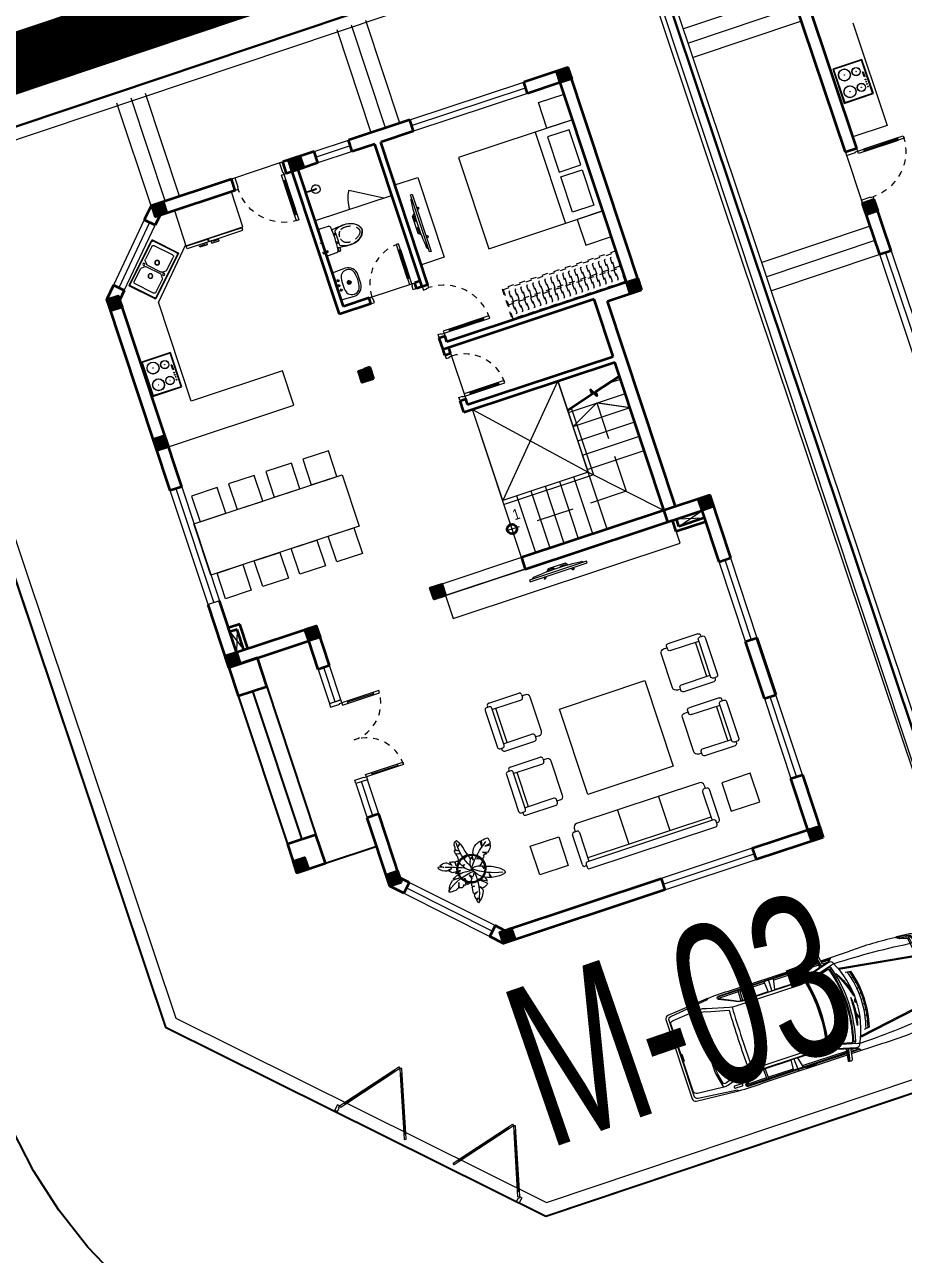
# Model space of a CAD drawing. Header units: metres. Extents: x 568006 to 1139366, y 2064802 to 4131555.
# Drawn here: x 569544.5 to 569559.13, y 2065836.79 to 2065857.25 of the extents above; entities that cross this region are included whole.
import ezdxf
from ezdxf.enums import TextEntityAlignment as Align
from ezdxf.xclip import XClip

# ---------------------------------------------------------------- set-up
doc = ezdxf.new("R2010")
doc.units = ezdxf.units.M
doc.header["$XCLIPFRAME"] = 0
for name, pattern in [('CENTER', [2, 1.25, -0.25, 0.25, -0.25]), ('DASHED', [0.75, 0.5, -0.25]), ('HIDDEN', [0.375, 0.25, -0.125]), ('HIDDEN2', [0.1875, 0.125, -0.0625]), ('X-5M-G-MB PHONGNGU$0$HIDDEN2', [0.1875, 0.125, -0.0625]), ('xref-thap C (mb tang 32-2)$0$HIDDEN', [0.375, 0.25, -0.125]), ('Xref-VCMT-BT3 - tuong bao$0$HIDDEN', [0.375, 0.25, -0.125])]:
    doc.linetypes.add(name, pattern=pattern)
doc.layers.get('0').update_dxf_attribs({"linetype": 'CONTINUOUS'})
doc.layers.get('DEFPOINTS').update_dxf_attribs({"color": 152, "linetype": 'CONTINUOUS'})
for name, color, linetype, lineweight in [('-CONCRETE', 1, 'CONTINUOUS', 35), ('-DOOR', 137, 'CONTINUOUS', 9), ('-FURNITURE', 46, 'CONTINUOUS', 9), ('-HIDE', 3, 'HIDDEN', 13), ('-KH', 143, 'CONTINUOUS', 13), ('-LINE1', 7, 'CONTINUOUS', 18), ('-TEXT', 7, 'CONTINUOUS', 15), ('-WALL', 4, 'CONTINUOUS', 35), ('A-Cay', 75, 'CONTINUOUS', 5), ('A-KY HIEU', 34, 'CONTINUOUS', 20), ('Bighome_khuat', 251, 'DASHED', 5), ('boDnv', 54, 'CONTINUOUS', 25), ('E- RANH GIOI', 1, 'CENTER', 13), ('hung-demlonha', 7, 'CONTINUOUS', 15)]:
    doc.layers.add(name, color=color, linetype=linetype, lineweight=lineweight)
for name, color, linetype in [('datOBt', 42, 'CONTINUOUS'), ('datTruog', 134, 'CONTINUOUS'), ('ghi_chu', 7, 'CONTINUOUS'), ('LogDg', 7, 'CONTINUOUS'), ('loKBT', 42, 'CONTINUOUS'), ('SOLO', 7, 'CONTINUOUS'), ('ViaHeS', 32, 'CONTINUOUS')]:
    doc.layers.add(name, color=color, linetype=linetype)
doc.styles.add('1', font='arial.ttf')
doc.styles.add('kieuchuDim', font='arial.ttf', dxfattribs={"width": 0.75})
doc.styles.add('QH1', font='arialbd.ttf', dxfattribs={"width": 0.8})
doc.styles.add('rms', font='romans.shx', dxfattribs={"width": 0.7, "bigfont": 'vns.shx'})
doc.linetypes.add('ADL', pattern='A,0.125,-0.15,["++",rms,S=0.5,R=0,X=0,Y=-0.2245],-1.35,1.125', length=2.75)

# ---------------------------------------------------------------- blocks, each defined once
blk = doc.blocks.new('A$C33BC4D2A')
at = {"layer": 'A-KY HIEU', "color": 0, "const_width": 1.022}
blk.add_lwpolyline([(14.3451, -292.0966), (14.3451, -4.9034), (414.9848, -4.9034), (414.9848, -292.0966)], close=True, dxfattribs=at)
at = {"layer": 'DEFPOINTS', "color": 125}
blk.add_lwpolyline([(0, -297), (420, -297), (420, 0), (0, 0)], close=True, dxfattribs=at)
blk = doc.blocks.new('XR.MB.LM123$0$tvi 1')
blk.add_lwpolyline([(29, 0), (29, -1000), (0, -1000), (0, 0)], close=True)
for points in [[(29, -50), (52, -81)], [(-24, -236), (-39, -252)], [(0, -285), (-39, -252)], [(0, -256), (-24, -236)], [(70, -315), (111, -350), (111, -650), (70, -685)], [(89, -446), (89, -360), (71, -345)], [(89, -554), (89, -640), (71, -655)], [(89, -446), (73, -446)], [(89, -554), (73, -554)], [(0, -715), (-39, -748)], [(-24, -764), (-39, -748)], [(0, -744), (-24, -764)], [(29, -950), (52, -919)]]:
    blk.add_lwpolyline(points)
blk.add_arc((-4025, -500), 4099, 354.1311, 5.8689)
blk = doc.blocks.new('CONG2')
at = {"layer": '-LINE1', "lineweight": 18}
blk.add_line((257137, -126793), (257137, -126693), dxfattribs=at)
at = {"ltscale": 100}
for p, q in [((255907, -126606), (256397, -125757)), ((256427, -125775), (255937, -126623)), ((256527, -125775), (257017, -126623)), ((257047, -126606), (256557, -125757))]:
    blk.add_line(p, q, dxfattribs=at)
at = {"color": 8, "ltscale": 100}
for points in [[(256412, -125755), (256421, -125760), (255921, -126626), (255912, -126621)], [(256541, -125755), (256533, -125760), (257033, -126626), (257041, -126621)]]:
    blk.add_lwpolyline(points, close=True, dxfattribs=at)
at = {"ltscale": 100}
for points in [[(256477, -125688), (256427, -125775), (256416, -125768), (256421, -125760), (256412, -125755), (256407, -125763), (256397, -125757), (256447, -125671)], [(256477, -125688), (256527, -125775), (256538, -125768), (256533, -125760), (256541, -125755), (256546, -125763), (256557, -125757), (256507, -125671)], [(255917, -126612), (255912, -126621), (255921, -126626), (255926, -126617), (255937, -126623), (255887, -126710), (255857, -126693), (255907, -126606)], [(257036, -126612), (257041, -126621), (257033, -126626), (257028, -126617), (257017, -126623), (257067, -126710), (257097, -126693), (257047, -126606)], [(257087, -126728), (257097, -126728), (257097, -126693), (257137, -126693), (257137, -126793), (257087, -126793)]]:
    blk.add_lwpolyline(points, close=True, dxfattribs=at)
blk = doc.blocks.new('A$C6CE07C06')
for p, q in [((2811, 1945), (2844, 1766)), ((2816, 1953), (2822, 1954)), ((2828, 1949), (2860, 1769)), ((1355, 1774), (989, 1774)), ((1356, 1801), (1350, 1615)), ((1387, 1801), (1382, 1615)), ((1842, 1774), (1387, 1774)), ((1857, 1615), (1840, 1801)), ((1925, 1839), (1915, 1601)), ((1980, 1615), (2018, 1801)), ((2839, 1774), (2013, 1774)), ((2856, 1761), (2853, 1760)), ((2900, 1839), (3433, 1839)), ((3068, 1815), (2905, 1815)), ((3055, 1801), (2907, 1801)), ((2996, 1774), (2912, 1774)), ((3245, 1511), (3341, 1500)), ((3370, 1393), (3312, 1380)), ((3391, 1290), (3332, 1281)), ((3406, 1186), (3347, 1180)), ((3414, 1081), (3355, 1079)), ((3414, 884), (3355, 886)), ((3391, 675), (3332, 685)), ((3406, 779), (3347, 785)), ((3341, 465), (3245, 454)), ((3370, 572), (3312, 585)), ((1356, 164), (1350, 350)), ((1387, 164), (1382, 351)), ((1857, 351), (1840, 164)), ((1925, 127), (1915, 364)), ((1980, 351), (2018, 164)), ((1355, 191), (989, 191)), ((1842, 191), (1387, 191)), ((2839, 191), (2013, 191)), ((2811, 20), (2844, 199)), ((2816, 12), (2822, 11)), ((2828, 16), (2860, 196)), ((2901, 127), (3422, 127)), ((3068, 150), (2905, 150)), ((3055, 164), (2907, 164)), ((2996, 191), (2912, 191))]:
    blk.add_line(p, q)
for points in [[(2912, 1774), (2884, 1931, 0.322829), (2849, 1965), (2812, 1959, 0.422531), (2806, 1952), (2842, 1758), (2825, 1723)], [(817, 1835, -0.039974), (1255, 1839), (2827, 1839)], [(2832, 150), (1846, 150), (999, 150, -0.758852), (984, 205), (1232, 321, -0.14996), (1372, 364), (1915, 364), (2389, 364, -0.077307), (2455, 354), (3016, 199, 0.360394), (3088, 230, 0.242572), (3089, 1735, 0.360655), (3017, 1766), (2455, 1611, -0.077307), (2389, 1601), (1915, 1601), (1372, 1601, -0.137614), (1232, 1645), (984, 1761, -0.758852), (999, 1815), (1846, 1815), (2832, 1815)], [(2834, 1801), (999, 1801, 0.768317), (992, 1772), (1240, 1655, 0.14228), (1371, 1613), (1857, 1615), (1865, 1608), (1971, 1608), (1980, 1615), (2389, 1615, 0.077278), (2451, 1624), (3023, 1782, 0.231129), (3080, 1839)], [(4578, 1777, -0.06824), (4603, 1702, -0.051611), (4688, 983), (4688, 1178, 0.069896), (4626, 1707, 0.32103), (4523, 1797), (4292, 1820, 0.311578), (4273, 1810, 0.311578)], [(4609, 1370, 0.043765), (4549, 1724, 0.303464), (4496, 1773), (4373, 1795, 0.018633), (4273, 1810, 0.083909), (4370, 1778), (4493, 1756, -0.304556), (4533, 1720, -0.038587), (4593, 1374)], [(4517, 1385), (4476, 1703, 0.304567), (4446, 1739), (4333, 1770, -0.23887), (4324, 1778), (4320, 1790)], [(4512, 1628), (4500, 1706, 0.304567), (4453, 1762), (4438, 1766)], [(4553, 340, -0.027873), (3110, 247, -0.059366), (3058, 256), (2582, 386, 0.079464), (2446, 413), (1281, 413, 0.06068), (1127, 394), (736, 296, -0.120949), (592, 270), (116, 311, -0.39497), (59, 371), (59, 1600, -0.404135), (117, 1660), (602, 1699, -0.112937), (736, 1673), (1127, 1571, 0.06068), (1281, 1553), (2446, 1553, 0.070217), (2582, 1578), (3058, 1711, -0.044809), (3109, 1718, -0.02806), (4553, 1625)], [(585, 1698), (531, 1430, 0.050349), (524, 1369), (524, 593, 0.051729), (531, 530), (585, 271)], [(713, 346, -0.11132), (605, 325), (561, 536, -0.051729), (555, 593), (555, 1369, -0.050349), (560, 1424), (605, 1644, -0.111864), (714, 1623), (1102, 1522, 0.016174), (1102, 443), (713, 347)], [(1170, 1557, 0.017383), (1170, 408, -9.34877)], [(2526, 1563, -0.107872), (2527, 402, 0.970081)], [(2537, 1565, -0.107895), (2538, 400, -0.109161)], [(3212, 1273, -0.045041), (3259, 1070, 0.050749), (3081, 1543, -0.062222), (3208, 1285), (3219, 1281), (3256, 1209)], [(3104, 1495, -0.052375), (3205, 1275), (3214, 1272), (3259, 1184)], [(4578, 988, 0.025968), (4561, 1353, -0.502127), (4565, 1357), (4613, 1347)], [(4689, 1226), (4695, 1226, -0.001921), (4700, 983)], [(3197, 762, -0.045041), (3153, 558, 0.050749), (3195, 1062, -0.062222), (3198, 775), (3207, 766), (3242, 679)], [(3239, 660), (3198, 760), (3191, 767, 0.052375), (3195, 1009)], [(4578, 188, 0.06824), (4603, 263, 0.051611), (4688, 983), (4688, 788, -0.069896), (4626, 258, -0.32103), (4523, 168), (4292, 145, -0.311578), (4273, 155, -0.311578)], [(4613, 618), (4565, 608, -0.502127), (4561, 612, 0.02601), (4578, 977, 0.026384)], [(4689, 739), (4695, 739, 0.001921), (4700, 983)], [(4611, 595, -0.046101), (4549, 241, -0.303464), (4496, 192), (4373, 171, -0.018633), (4273, 155, -0.083909), (4370, 187), (4493, 209, 0.304556), (4533, 245, 0.038587), (4593, 591)], [(4517, 580), (4476, 262, -0.304567), (4446, 227), (4333, 195, 0.23887), (4324, 187), (4320, 175)], [(2834, 164), (999, 164, -0.768317), (992, 193), (1240, 310, -0.149181), (1371, 351), (1857, 351), (1865, 357), (1971, 357), (1980, 351), (2389, 351, -0.077278), (2451, 341), (3023, 184, -0.228236), (3080, 127)], [(2912, 191), (2884, 34, -0.322829), (2849, 0), (2812, 6, -0.422531), (2806, 14), (2842, 207), (2825, 242)], [(4512, 337), (4500, 259, -0.304567), (4453, 203), (4438, 199)], [(817, 130, 0.041495), (1267, 127), (2827, 127)]]:
    blk.add_lwpolyline(points, format="xyb")
for points in [[(2835, 1963), (2874, 1764), (2872, 1737)], [(2072, 1839), (2072, 1815), (2251, 1815), (2251, 1839)], [(2092, 1839), (2092, 1830), (2233, 1830), (2233, 1839)], [(2558, 1553), (2959, 1653), (3041, 1653)], [(3153, 1597), (4682, 1360)], [(3157, 1617), (4514, 1407)], [(49, 1051), (76, 1051), (76, 920), (49, 920)], [(3153, 368), (4682, 605)], [(3157, 348), (4514, 558)], [(2558, 412), (2959, 313), (3041, 313)], [(2835, 2), (2874, 201), (2872, 228)], [(2072, 127), (2072, 150), (2251, 150), (2251, 127)], [(2092, 127), (2092, 135), (2233, 135), (2233, 127)]]:
    blk.add_lwpolyline(points)
for points in [[(48, 285), (48, 1680, -0.373826), (99, 1739), (803, 1820), (820, 1839), (54, 1773, 0.383818), (0, 1713), (0, 252, 0.383818), (54, 192), (820, 126), (803, 145), (99, 226, -0.373826)], [(2557, 404), (3001, 284, 0.388671), (3036, 301, 0.143383), (3036, 1665, 0.390953), (3001, 1682), (2557, 1559, -0.106047)], [(4564, 983, 0.027521), (4546, 1368, -0.543027), (4554, 1373), (4603, 1360, -0.308444), (4617, 1345, -0.028524), (4637, 983, -0.028524), (4617, 620, -0.308444), (4603, 605), (4554, 592, -0.543027), (4546, 597, 0.027521)], [(4501, 981, 0.027754), (4500, 1005, 0.037978), (4497, 1021, 0.078467), (4490, 1036, 0.253942), (4486, 1038, 0.253942), (4481, 1036, 0.078467), (4475, 1021, 0.037978), (4472, 1005, 0.027754), (4470, 981, 0.027754), (4472, 958, 0.037978), (4475, 941, 0.078467), (4481, 927, 0.253942), (4486, 924, 0.253942), (4490, 927, 0.078467), (4497, 941, 0.037978), (4500, 958, 0.027754)], [(906, 228), (776, 228, 0.414214), (764, 215), (764, 203, 0.414214), (776, 190), (906, 190, 0.414214), (919, 203), (919, 215, 0.414214)]]:
    blk.add_lwpolyline(points, format="xyb", close=True)
blk.add_lwpolyline([(4637, 988), (4570, 988), (4570, 977), (4637, 977)], close=True)
blk.add_circle((4502, 982), 17.5)
for centre, radius, start, end in [((2818, 1947), 6.67, 102.2823, 190.4042), ((2821, 1948), 6.67, 10.3268, 82.609), ((2851, 1767), 6.67, 190.4042, 285.2365), ((2854, 1768), 6.67, 285.2365, 10.3268), ((3648, -4086), 5929, 83.9529, 92.0822), ((714, 984), 2372, 343.5716, 16.3779), ((714, 983), 2387, 343.6793, 16.2892), ((1629, 983), 1731, 359.9757, 17.6213), ((1607, 983), 1789, 359.9764, 16.8703), ((1629, 983), 1789, 359.9764, 16.7982), ((1059, 1015), 3532, 359.565, 5.5133), ((1059, 1015), 3560, 359.5684, 5.381), ((4612, 1343), 4.58, 6.5805, 75.1489), ((3280, 983), 40.8, 103.7631, 256.1858), ((3280, 983), 25.6, 111.5508, 248.398), ((1629, 982), 1731, 342.3787, 0.0243), ((1607, 982), 1789, 343.1297, 0.0236), ((1629, 982), 1789, 343.2018, 0.0236), ((1059, 950), 3532, 354.4867, 0.4446), ((1059, 950), 3560, 354.619, 0.4411), ((4612, 622), 4.58, 284.8511, 353.4195), ((2818, 19), 6.67, 169.5958, 257.7177), ((2821, 17), 6.67, 277.391, 349.6732), ((2851, 198), 6.67, 74.7635, 169.5958), ((2854, 197), 6.67, 349.6732, 74.7635), ((3653, 6050), 5928, 267.7698, 276.0029)]:
    blk.add_arc(centre, radius, start, end)
blk = doc.blocks.new('*U288')
at = {"color": 251}
blk.add_line((-70, 100), (-70, 600), dxfattribs=at)
for points in [[(-50, 0), (-50, 700), (-90, 700), (-90, 0)], [(-50, 100), (-90, 100), (-90, 600), (-50, 600)], [(-800, -100), (-740, -100), (-740, -40), (-750, -40), (-750, 0), (-800, 0)], [(0, -100), (-60, -100), (-60, -40), (-50, -40), (-50, 0), (0, 0)]]:
    blk.add_lwpolyline(points, close=True)
at = {"layer": 'Bighome_khuat', "linetype": 'Xref-VCMT-BT3 - tuong bao$0$HIDDEN'}
blk.add_arc((-50, 0), 700, 90, 180, dxfattribs=at)
blk = doc.blocks.new('A$C14986441')
at = {"ltscale": 3}
for p, q in [((-250, 420), (-250, -420)), ((240, 430), (-240, 430)), ((250, -420), (250, 420)), ((-200, 325), (-200, 87)), ((170, 355), (-170, 355)), ((200, 87), (200, 325)), ((-191, 66), (-149, 24)), ((-128, 15), (128, 15)), ((149, 24), (191, 66)), ((-200, -325), (-200, -87)), ((-191, -66), (-149, -24)), ((-128, -15), (128, -15)), ((149, -24), (191, -66)), ((200, -87), (200, -325)), ((170, -355), (-170, -355)), ((-240, -430), (240, -430))]:
    blk.add_line(p, q, dxfattribs=at)
blk.add_lwpolyline([(240, -390), (240, 390, 0.414214), (210, 420), (-210, 420, 0.414214), (-240, 390), (-240, -390, 0.414214), (-210, -420), (210, -420, 0.414214)], format="xyb", close=True, dxfattribs=at)
for centre, radius in [((-186, 0), 17.5), ((0, 125), 40), ((0, 125), 35), ((185, 0), 17.5), ((0, -125), 40), ((0, -125), 35)]:
    blk.add_circle(centre, radius, dxfattribs=at)
for centre, radius, start, end in [((-240, 420), 10, 90, 180), ((240, 420), 10, 0, 90), ((-170, 325), 30, 90, 180), ((170, 325), 30, 0, 90), ((-170, 87), 30, 180, 225), ((-128, 45), 30, 225, 270), ((128, 45), 30, 270, 315), ((170, 87), 30, 315, 0), ((-170, -87), 30, 135, 180), ((-128, -45), 30, 90, 135), ((128, -45), 30, 45, 90), ((170, -87), 30, 0, 45), ((-170, -325), 30, 180, 270), ((170, -325), 30, 270, 0), ((-240, -420), 10, 180, 270), ((240, -420), 10, 270, 0)]:
    blk.add_arc(centre, radius, start, end, dxfattribs=at)
blk = doc.blocks.new('A$C23F441E4')
at = {"ltscale": 3}
blk.add_lwpolyline([(-300, 0), (-300, -510), (300, -510), (300, 0), (-300, 0)], dxfattribs=at)
for points in [[(-290, -10), (-290, -500), (290, -500), (290, -10)], [(-100, -46), (-15, -46), (-15, -56), (-100, -56)]]:
    blk.add_lwpolyline(points, close=True, dxfattribs=at)
for centre, radius in [((-139, -156), 70), ((-139, -156), 67), ((-139, -156), 2), ((37, -48), 6.6), ((74, -48), 6.6), ((139, -156), 70), ((139, -156), 67), ((112, -48), 6.6), ((139, -156), 2), ((160, -48), 6.6), ((-147, -359), 100), ((-147, -359), 97), ((-147, -359), 2), ((147, -359), 100), ((147, -359), 97), ((147, -359), 2)]:
    blk.add_circle(centre, radius, dxfattribs=at)
blk = doc.blocks.new('A$C55AD6C8F')
at = {"ltscale": 3}
for p, q in [((-670, 624), (-670, 1000)), ((-670, 1000), (-624, 1000)), ((-624, 1000), (-624, 624)), ((0, 1000), (-615, 1000)), ((-615, 1000), (-615, 0)), ((0, 0), (0, 1000)), ((-624, 624), (-670, 624)), ((-670, 613), (-670, 18)), ((-624, 613), (-670, 613)), ((-624, 18), (-624, 613)), ((-670, 18), (-624, 18)), ((-615, 0), (0, 0))]:
    blk.add_line(p, q, dxfattribs=at)
at = {"ltscale": 3, "elevation": 0}
for points in [[(-670, 688), (-670, 657), (-710, 657), (-710, 788), (-691, 788), (-691, 688)], [(-670, 549), (-670, 580), (-710, 580), (-710, 449), (-691, 449), (-691, 549)]]:
    blk.add_lwpolyline(points, close=True, dxfattribs=at)
blk = doc.blocks.new('*U186')
at = {"color": 251}
blk.add_line((-70, 100), (-70, 700), dxfattribs=at)
for points in [[(-50, 0), (-50, 800), (-90, 800), (-90, 0)], [(-50, 100), (-90, 100), (-90, 700), (-50, 700)], [(-900, -100), (-840, -100), (-840, -40), (-850, -40), (-850, 0), (-900, 0)], [(0, -100), (-60, -100), (-60, -40), (-50, -40), (-50, 0), (0, 0)]]:
    blk.add_lwpolyline(points, close=True)
at = {"layer": 'Bighome_khuat', "linetype": 'Xref-VCMT-BT3 - tuong bao$0$HIDDEN'}
blk.add_arc((-50, 0), 800, 90, 180, dxfattribs=at)
blk = doc.blocks.new('*U289')
at = {"color": 251}
blk.add_line((-70, 100), (-70, 700), dxfattribs=at)
for points in [[(-50, 0), (-50, 800), (-90, 800), (-90, 0)], [(-50, 100), (-90, 100), (-90, 700), (-50, 700)], [(-900, -200), (-840, -200), (-840, -40), (-850, -40), (-850, 0), (-900, 0)], [(0, -200), (-60, -200), (-60, -40), (-50, -40), (-50, 0), (0, 0)]]:
    blk.add_lwpolyline(points, close=True)
at = {"layer": 'Bighome_khuat', "linetype": 'Xref-VCMT-BT3 - tuong bao$0$HIDDEN'}
blk.add_arc((-50, 0), 800, 90, 180, dxfattribs=at)
blk = doc.blocks.new('A$C32e20c34')
blk.add_line((657, 2050), (657, 450))
for points in [[(0, 2050), (450, 2050), (450, 2500), (0, 2500)], [(109, 1910), (485.5, 1910), (485.5, 1292.5), (109, 1292.5)], [(109, 590), (485.5, 590), (485.5, 1207.5), (109, 1207.5)], [(0, 450), (450, 450), (450, 0), (0, 0)]]:
    blk.add_lwpolyline(points, close=True)
blk.add_lwpolyline([(0, 2050), (2000, 2050), (2000, 450), (0, 450), (0, 2050)])
blk = doc.blocks.new('*U256')
at = {"linetype": 'X-5M-G-MB PHONGNGU$0$HIDDEN2'}
for points in [[(0, 600), (0, 0), (2182, 0), (2182, 600)], [(2162, 580), (2162, 20), (20, 20), (20, 580)], [(2162, 287), (2162, 313), (20, 313), (20, 287)], [(114, 319), (109, 319), (109, 280), (114, 280)], [(228, 319), (223, 319), (223, 280), (228, 280)], [(342, 319), (337, 319), (337, 280), (342, 280)], [(456, 319), (451, 319), (451, 280), (456, 280)], [(570, 319), (565, 319), (565, 280), (570, 280)], [(684, 319), (679, 319), (679, 280), (684, 280)], [(798, 319), (793, 319), (793, 280), (798, 280)], [(912, 319), (907, 319), (907, 280), (912, 280)], [(1026, 319), (1021, 319), (1021, 280), (1026, 280)], [(1140, 319), (1135, 319), (1135, 280), (1140, 280)], [(1254, 319), (1249, 319), (1249, 280), (1254, 280)], [(1368, 319), (1363, 319), (1363, 280), (1368, 280)], [(1482, 319), (1477, 319), (1477, 280), (1482, 280)], [(1596, 319), (1591, 319), (1591, 280), (1596, 280)], [(1710, 319), (1705, 319), (1705, 280), (1710, 280)], [(1824, 319), (1819, 319), (1819, 280), (1824, 280)], [(1938, 319), (1933, 319), (1933, 280), (1938, 280)], [(2052, 319), (2047, 319), (2047, 280), (2052, 280)]]:
    blk.add_lwpolyline(points, close=True, dxfattribs=at)
for points in [[(122, 313), (122, 515), (100, 515), (100, 313)], [(236, 313), (236, 515), (214, 515), (214, 313)], [(350, 313), (350, 515), (328, 515), (328, 313)], [(464, 313), (464, 515), (442, 515), (442, 313)], [(578, 313), (578, 515), (556, 515), (556, 313)], [(692, 313), (692, 515), (670, 515), (670, 313)], [(806, 313), (806, 515), (784, 515), (784, 313)], [(920, 313), (920, 515), (898, 515), (898, 313)], [(1034, 313), (1034, 515), (1012, 515), (1012, 313)], [(1148, 313), (1148, 515), (1126, 515), (1126, 313)], [(1262, 313), (1262, 515), (1240, 515), (1240, 313)], [(1376, 313), (1376, 515), (1354, 515), (1354, 313)], [(1490, 313), (1490, 515), (1468, 515), (1468, 313)], [(1604, 313), (1604, 515), (1582, 515), (1582, 313)], [(1718, 313), (1718, 515), (1696, 515), (1696, 313)], [(1832, 313), (1832, 515), (1810, 515), (1810, 313)], [(1946, 313), (1946, 515), (1924, 515), (1924, 313)], [(2060, 313), (2060, 515), (2038, 515), (2038, 313)], [(100, 287), (100, 92), (122, 92), (122, 287)], [(214, 287), (214, 92), (236, 92), (236, 287)], [(328, 287), (328, 92), (350, 92), (350, 287)], [(442, 287), (442, 92), (464, 92), (464, 287)], [(556, 287), (556, 92), (578, 92), (578, 287)], [(670, 287), (670, 92), (692, 92), (692, 287)], [(784, 287), (784, 92), (806, 92), (806, 287)], [(898, 287), (898, 92), (920, 92), (920, 287)], [(1012, 287), (1012, 92), (1034, 92), (1034, 287)], [(1126, 287), (1126, 92), (1148, 92), (1148, 287)], [(1240, 287), (1240, 92), (1262, 92), (1262, 287)], [(1354, 287), (1354, 92), (1376, 92), (1376, 287)], [(1468, 287), (1468, 92), (1490, 92), (1490, 287)], [(1582, 287), (1582, 92), (1604, 92), (1604, 287)], [(1696, 287), (1696, 92), (1718, 92), (1718, 287)], [(1810, 287), (1810, 92), (1832, 92), (1832, 287)], [(1924, 287), (1924, 92), (1946, 92), (1946, 287)], [(2038, 287), (2038, 92), (2060, 92), (2060, 287)]]:
    blk.add_lwpolyline(points, dxfattribs=at)
blk = doc.blocks.new('A$C5C575821')
at = {"layer": '-CONCRETE'}
h = blk.add_hatch(color=256, dxfattribs=at)
h.dxf.hatch_style = 1
h.paths.add_polyline_path([(0, 200), (0, 0), (200, 0), (200, 200)])
blk.add_lwpolyline([(0, 0), (200, 0), (200, 200), (0, 200)], close=True, dxfattribs=at)
blk = doc.blocks.new('shower')
for points in [[(180929, -32327), (180902, -32327), (180902, -32316), (180929, -32316)], [(180919, -32316), (180912, -32316), (180912, -32147), (180919, -32147)]]:
    blk.add_lwpolyline(points, close=True)
for radius, start, end in [(72, 272.7907, 267.2093), (8.35, 294.8355, 245.1645)]:
    blk.add_arc((180916, -32147), radius, start, end)
blk = doc.blocks.new('A$C18091ED7')
for p, q in [((0, -42), (0, 0)), ((146, -27), (179, -27)), ((146, -27), (146, -30)), ((146, -30), (166, -30)), ((153, -37), (146, -30)), ((152, 0), (152, -27)), ((152, 0), (179, 0)), ((153, -37), (166, -37)), ((153, -40), (153, -37)), ((153, -40), (178, -40)), ((153, -40), (178, -40)), ((153, -40), (153, -42)), ((185, -30), (166, -30)), ((178, -37), (166, -37)), ((185, -30), (178, -37)), ((178, -37), (178, -40)), ((178, -40), (178, -42)), ((179, 0), (179, -27)), ((179, -27), (185, -27)), ((185, -27), (185, -30)), ((-83, -267), (-83, -300)), ((-83, -278), (-83, -288)), ((-61, -290), (-83, -290)), ((-63, -265), (-81, -265)), ((-61, -267), (-61, -300)), ((61, -267), (61, -300)), ((61, -290), (83, -290)), ((63, -265), (81, -265)), ((83, -267), (83, -300)), ((83, -278), (83, -288)), ((165, -262), (165, -290)), ((168, -260), (228, -260)), ((168, -292), (207, -292)), ((231, -274), (231, -262))]:
    blk.add_line(p, q)
for points in [[(230, -219, -0.137407), (225, -235), (222, -241, -0.236081), (198, -255, -0.051961), (-198, -255, -0.236081), (-222, -241), (-225, -235, -0.137407), (-230, -219), (-230, -72, -0.198912), (-226, -63), (-209, -46, -0.198912), (-200, -42), (0, -42), (200, -42, -0.198912), (209, -46), (226, -63, -0.198912), (230, -72)], [(144, -619, -0.212405), (26, -734, -0.027685), (-1, -739, -0.022279), (-26, -734, -0.212405), (-144, -619, -0.142796), (-167, -428, -0.093005), (-128, -309, -0.256439), (-111, -300), (0, -300), (111, -300, -0.256439), (128, -309, -0.093005), (167, -428, -0.142796)]]:
    blk.add_lwpolyline(points, format="xyb", close=True)
at = {"linetype": 'xref-thap C (mb tang 32-2)$0$HIDDEN', "ltscale": 100}
blk.add_lwpolyline([(61, -669, -0.199031), (0, -699, -0.199031), (-61, -669, -0.218924), (-132, -478, -0.153791), (-112, -404, -0.236701), (0, -348, -0.236701), (112, -404, -0.153791), (132, -478, -0.218924)], format="xyb", close=True, dxfattribs=at)
blk.add_circle((166, -78), 13.9)
for centre, radius, start, end in [((-81, -267), 1.98, 90, 180), ((-63, -267), 1.98, 0, 90), ((63, -267), 1.98, 90, 180), ((81, -267), 1.98, 0, 90), ((168, -262), 2.47, 90, 180), ((168, -290), 2.47, 180, 270), ((207, -277), 15.5, 270, 306.4659), ((168, -225), 80.1, 306.4659, 320.3123), ((228, -274), 2.47, 320.3123, 0)]:
    blk.add_arc(centre, radius, start, end)
for points in [[(-156, -259), (-157, -267), (-164, -328), (-169, -385), (-184, -528), (-136, -679), (-50, -735), (-20, -741), (0, -744)], [(156, -259), (157, -267), (164, -328), (169, -385), (184, -528), (136, -679), (50, -735), (20, -741), (0, -744)]]:
    blk.add_open_spline(points, degree=3, knots=[130.613938, 130.613938, 130.613938, 130.613938, 152.852109, 311.129351, 417.703951, 561.383393, 697.692632, 710.812262, 710.812262, 710.812262, 710.812262])
blk = doc.blocks.new('A$Cf08be9d0')
at = {"layer": '-FURNITURE'}
for p, q in [((0, 96), (0, 624)), ((36, 660), (84, 660)), ((60, 720), (60, 660)), ((2280, 780), (120, 780)), ((120, 624), (120, 120)), ((840, 780), (840, 180)), ((1560, 780), (1560, 180)), ((2280, 624), (2280, 120)), ((2364, 660), (2316, 660)), ((2340, 720), (2340, 660)), ((2400, 96), (2400, 624)), ((60, 60), (36, 60)), ((60, 84), (60, 36)), ((2304, 120), (96, 120)), ((96, 0), (2304, 0)), ((2280, 180), (120, 180)), ((2340, 36), (2340, 84)), ((2340, 60), (2364, 60))]:
    blk.add_line(p, q, dxfattribs=at)
for centre, radius, start, end in [((36, 624), 36, 90, 180), ((120, 720), 60, 90, 180), ((84, 624), 36, 0, 90), ((2280, 720), 60, 0, 90), ((2316, 624), 36, 90, 180), ((2364, 624), 36, 0, 90), ((36, 96), 36, 180, 270), ((96, 84), 36, 90, 180), ((96, 36), 36, 180, 270), ((2304, 84), 36, 0, 90), ((2304, 36), 36, 270, 0), ((2364, 96), 36, 270, 0)]:
    blk.add_arc(centre, radius, start, end, dxfattribs=at)
blk = doc.blocks.new('A$Ce56c61a3')
at = {"layer": '-FURNITURE'}
for p, q in [((96, 840), (624, 840)), ((0, 744), (0, 96)), ((84, 780), (36, 780)), ((60, 780), (60, 804)), ((120, 96), (120, 744)), ((624, 720), (120, 720)), ((180, 120), (180, 720)), ((660, 804), (660, 756)), ((720, 780), (660, 780)), ((780, 120), (780, 720)), ((36, 60), (84, 60)), ((60, 60), (60, 36)), ((96, 0), (624, 0)), ((624, 120), (120, 120)), ((660, 36), (660, 84)), ((720, 60), (660, 60))]:
    blk.add_line(p, q, dxfattribs=at)
for centre, radius, start, end in [((96, 804), 36, 90, 180), ((624, 804), 36, 0, 90), ((36, 744), 36, 90, 180), ((84, 744), 36, 0, 90), ((624, 756), 36, 270, 0), ((720, 720), 60, 0, 90), ((36, 96), 36, 180, 270), ((96, 36), 36, 180, 270), ((84, 96), 36, 270, 0), ((624, 84), 36, 0, 90), ((624, 36), 36, 270, 0), ((720, 120), 60, 270, 0)]:
    blk.add_arc(centre, radius, start, end, dxfattribs=at)
blk = doc.blocks.new('LUOI M3')
at = {"layer": '-WALL'}
for p in [(-200, 13100), (4500, 13100), (6900, 13100), (8100, 11850), (-200, 9400), (4500, 9400), (8100, 9400), (-200, 5600), (4500, 5600), (6700, 5600), (8100, 5600), (6700, 1300), (-200, -200), (5204, -200)]:
    blk.add_blockref('A$C5C575821', p, dxfattribs=at)
blk = doc.blocks.new('*U185')
for p, q in [((-1310, 550), (-1350, 550)), ((-1330, 100), (-1330, 550)), ((-90, 550), (-50, 550)), ((-70, 100), (-70, 550)), ((-1310, 100), (-1350, 100)), ((-90, 100), (-50, 100))]:
    blk.add_line(p, q)
for points in [[(-1350, 0), (-1310, 0), (-1310, 650), (-1350, 650)], [(-50, 0), (-90, 0), (-90, 650), (-50, 650)], [(-1400, -200), (-1340, -200), (-1340, -40), (-1350, -40), (-1350, 0), (-1400, 0)], [(0, -200), (-60, -200), (-60, -40), (-50, -40), (-50, 0), (0, 0)]]:
    blk.add_lwpolyline(points, close=True)
at = {"linetype": 'HIDDEN', "ltscale": 0.1}
for centre, start, end in [((-1350, 0), 0, 90), ((-50, 0), 90, 180)]:
    blk.add_arc(centre, 650, start, end, dxfattribs=at)
blk = doc.blocks.new('A$Ca51cd422')
for p, q in [((167, 414), (224, 414)), ((195, 383), (195, 443)), ((267, 429), (324, 429)), ((295, 398), (295, 458)), ((295, 165), (295, 264)), ((367, 414), (424, 414)), ((395, 383), (395, 443)), ((249, 215), (342, 215))]:
    blk.add_line(p, q)
for points in [[(0, 200, 0.414214), (200, 0), (390, 0, 0.414214), (590, 200), (581, 446, 0.409799), (551, 475), (39, 475, 0.403607), (9, 446)], [(177, 40, 0.090773), (424, 43, 0.149887), (521, 96, 0.430722), (482, 321, 0.080637), (470, 327, 0.127732), (125, 329, 0.074208), (114, 325, 0.443092), (69, 96, 0.13364), (154, 46, 0.033617)]]:
    blk.add_lwpolyline(points, format="xyb", close=True)
for centre, radius in [((195, 414), 17.5), ((295, 215), 37.5), ((295, 429), 17.5), ((395, 414), 17.5), ((295, 215), 22.5), ((295, 215), 22.5)]:
    blk.add_circle(centre, radius)
blk = doc.blocks.new('A$C8aa8c7e6')
at = {"layer": '-FURNITURE'}
for points in [[(542, 1350), (92, 1350), (92, 1800), (542, 1800), (542, 1350)], [(1192, 1350), (742, 1350), (742, 1800), (1192, 1800), (1192, 1350)], [(1842, 1350), (1392, 1350), (1392, 1800), (1842, 1800), (1842, 1350)], [(2492, 1350), (2042, 1350), (2042, 1800), (2492, 1800), (2492, 1350)], [(2600, 1350), (0, 1350), (0, 450), (2600, 450), (2600, 1350)], [(542, 450), (92, 450), (92, 0), (542, 0), (542, 450)], [(1192, 450), (742, 450), (742, 0), (1192, 0), (1192, 450)], [(1842, 450), (1392, 450), (1392, 0), (1842, 0), (1842, 450)], [(2492, 450), (2042, 450), (2042, 0), (2492, 0), (2492, 450)]]:
    blk.add_lwpolyline(points, dxfattribs=at)
blk = doc.blocks.new('mb-cay16')
for p, q in [((131, 565), (69, 607)), ((79, 629), (131, 565)), ((-612, 395), (-475, 368)), ((-475, 368), (-605, 366)), ((-433, 528), (-402, 389)), ((-402, 389), (-403, 519)), ((76, 249), (-23, 300)), ((-12, 331), (76, 249)), ((247, 422), (149, 395)), ((149, 395), (242, 402)), ((231, 524), (166, 464)), ((166, 464), (244, 504)), ((-490, 209), (-374, 255)), ((-374, 255), (-461, 192)), ((-346, 111), (-191, 154)), ((-191, 154), (-338, 93)), ((-113, 139), (-112, 254)), ((-113, 139), (-91, 231)), ((195, 106), (117, 106)), ((117, 106), (180, 78)), ((260, 6), (450, 8)), ((395, -26), (260, 6)), ((323, 141), (303, 240)), ((334, 245), (323, 141)), ((409, 179), (522, 284)), ((448, 268), (409, 179)), ((532, 87), (448, 120)), ((448, 120), (574, 92)), ((693, 264), (615, 197)), ((615, 197), (723, 244)), ((-400, -385), (-364, -279)), ((-312, -137), (-374, -96)), ((-364, -279), (-356, -378)), ((-312, -77), (-291, -67)), ((-312, -142), (-312, -77)), ((-291, -67), (-286, -129)), ((-286, -129), (-267, -55)), ((36, -233), (100, -165)), ((100, -165), (61, -263)), ((218, -196), (205, -361)), ((237, -357), (218, -196)), ((485, -134), (354, -151)), ((354, -151), (513, -157)), ((410, -375), (385, -251)), ((385, -251), (430, -368)), ((-262, -431), (-77, -321)), ((-77, -321), (-253, -484)), ((-111, -563), (-53, -498)), ((-53, -498), (-105, -588)), ((115, -424), (62, -449)), ((62, -449), (119, -456)), ((128, -621), (24, -595)), ((24, -595), (128, -650)), ((120, -758), (65, -741)), ((65, -741), (116, -789))]:
    blk.add_line(p, q)
for centre, radius, start, end in [((-979, 594), 1130, 330.6725, 3.641), ((672, 341), 659, 156.2013, 167.6168), ((672, 341), 659, 146.019, 154.0763), ((103, 601), 111, 7.5431, 78.0474), ((371, 601), 160, 174.7063, 208.789), ((-329, 448), 288, 161.2206, 190.4639), ((-329, 448), 288, 196.4071, 234.1871), ((-592, -284), 825, 78.825, 90.6697), ((-1567, -1154), 1923, 36.7035, 57.4695), ((-592, -284), 825, 67.6949, 76.7945), ((-446, 225), 304, 15.845, 56.6107), ((-65, 333), 91.7, 195.845, 230.5606), ((1597, -159), 1682, 164.075, 168.4284), ((1597, -159), 1682, 162.73, 163.0792), ((-1650, 851), 1718, 342.73, 347.6168), ((-120, 252), 347, 335.1428, 8.1671), ((932, 225), 712, 165.6239, 173.8497), ((129, 455), 123, 344.0084, 22.936), ((932, 225), 712, 164.0084, 164.1101), ((583, 70), 223, 60.4468, 103.5483), ((-428, 307), 116, 233.2325, 237.5887), ((-428, 307), 116, 255.929, 267.091), ((-423, 137), 55.6, 24.2055, 101.4054), ((21, 337), 432, 204.2055, 211.5513), ((21, 337), 432, 213.4357, 237.8387), ((-339, 0), 339, 47.9514, 50.5606), ((-339, 0), 339, 354.6008, 42.9255), ((-120, 252), 347, 286.6838, 329.891), ((2154, -4834), 5268, 107.3413, 112.3058), ((-317, 3808), 3622, 278.6352, 279.8665), ((-317, 3808), 3622, 280.3581, 282.1977), ((222, 322), 389, 305.9962, 321.846), ((-317, 3808), 3622, 283.398, 283.5483), ((501, 377), 294, 284.4707, 323.1477), ((710, 220), 32.6, 323.1477, 55.438), ((-116, -923), 867, 107.2231, 135.0207), ((-1002, 1224), 1607, 281.5143, 307.8151), ((-514, 139), 540, 287.0409, 341.5638), ((-107, -353), 338, 71.7274, 118.1939), ((1131, -297), 1182, 173.2497, 205.5927), ((808, 380), 986, 210.5659, 218.4214), ((-127, -1432), 1327, 53.4555, 85.594), ((376, -5410), 5352, 91.6804, 93.9771), ((808, 380), 986, 220.6948, 225.7556), ((233, -520), 459, 57.0713, 91.6804), ((222, 322), 389, 277.7731, 296.4251), ((233, -520), 459, 17.5149, 52.2403), ((-695, -345), 48.9, 135.0207, 258.407), ((-570, 293), 699, 259.5557, 284.077), ((-28, -420), 234, 157.0771, 182.7473), ((-197, -468), 57.9, 196.0589, 237.7317), ((-28, -420), 234, 195.99, 196.0589), ((-51, -236), 332, 237.7317, 259.8031), ((205, -352), 101, 159.0815, 190.5201), ((-1182, -610), 1311, 8.17, 10.5201), ((-1182, -610), 1311, 1.7556, 6.7346), ((205, -239), 122, 225.7556, 269.9757), ((-875, -604), 1004, 358.99, 1.9297), ((205, -239), 122, 285.2069, 289.7369), ((544, -1184), 882, 107.1013, 109.7369), ((290, -359), 18.4, 357.8128, 107.1013), ((341, -361), 32.2, 177.8128, 248.0461), ((357, -321), 74.9, 248.0461, 310.8614), ((432, -409), 40.5, 122.9882, 130.8614), ((432, -409), 40.5, 45.3238, 92.9093), ((541, -299), 114, 225.3238, 268.3174), ((560, 349), 762, 268.3174, 278.1257), ((666, -393), 12.2, 278.1257, 73.0687), ((272, -512), 385, 191.4146, 242.8877), ((-875, -604), 1004, 345.5239, 349.5865), ((-875, -604), 1004, 351.2018, 357.3602)]:
    blk.add_arc(centre, radius, start, end)
blk = doc.blocks.new('LUOI M1')
at = {"layer": '-WALL'}
for p in [(-200, 13100), (4600, 13100), (8100, 13100), (-200, 9400), (4600, 9400), (8100, 9400), (-200, 5600), (4600, 5600), (8100, 5600), (-200, -200), (4600, -200), (8100, -200)]:
    blk.add_blockref('A$C5C575821', p, dxfattribs=at)
blk = doc.blocks.new('A$C249437F6')
at = {"layer": '-DOOR'}
for points in [[(32.249, 38.342), (32.249, 37.442)], [(32.149, 36.543), (32.149, 34.543)]]:
    blk.add_lwpolyline(points, dxfattribs=at)
blk.add_lwpolyline([(32.049, 34.543), (32.249, 34.543), (32.249, 36.543), (32.049, 36.543)], close=True, dxfattribs=at)
at = {"layer": '-FURNITURE'}
for p, q in [((31.449, 40.342), (31.449, 38.542)), ((31.449, 38.542), (32.049, 38.542))]:
    blk.add_line(p, q, dxfattribs=at)
at = {"layer": '-LINE1', "ltscale": 10}
blk.add_lwpolyline([(21.749, 23.143), (34.249, 23.143), (34.249, 43.143), (21.749, 43.143)], close=True, dxfattribs=at)
blk.add_lwpolyline([(32.179, 23.243), (34.149, 23.243), (34.149, 43.043), (21.849, 43.043), (21.849, 23.243), (22.306, 23.243)], dxfattribs=at)
at = {"layer": '-LINE1'}
for points in [[(32.249, 41.143), (34.149, 41.143)], [(32.249, 40.893), (34.149, 40.893)], [(32.249, 40.643), (34.149, 40.643)], [(32.249, 37.043), (34.149, 37.043)], [(32.249, 36.793), (34.149, 36.793)], [(32.249, 36.543), (34.149, 36.543)]]:
    blk.add_lwpolyline(points, dxfattribs=at)
at = {"layer": '-WALL'}
for p, q in [((32.249, 38.342), (32.249, 41.143)), ((32.049, 38.342), (32.049, 40.943)), ((32.049, 38.342), (32.249, 38.342)), ((32.049, 36.543), (32.049, 37.442)), ((32.049, 37.442), (32.249, 37.442))]:
    blk.add_line(p, q, dxfattribs=at)
blk.add_lwpolyline([(32.049, 36.543), (32.249, 36.543), (32.249, 37.442)], dxfattribs=at)
at = {"layer": '-CONCRETE', "xscale": 0.001, "yscale": 0.001, "zscale": 0.001}
blk.add_blockref('LUOI M1', (23.949, 27.843), dxfattribs=at)
at = {"layer": '-DOOR', "xscale": 0.001, "yscale": 0.001, "zscale": 0.001, "rotation": 90.00000000000001}
blk.add_blockref('*U289', (32.049, 38.342), dxfattribs=at)
at = {"layer": '-FURNITURE', "xscale": -0.001, "yscale": 0.001, "zscale": 0.001, "rotation": 90}
blk.add_blockref('A$C23F441E4', (31.497, 39.418), dxfattribs=at)
blk = doc.blocks.new('tmbc_khub')
at = {"layer": '-DOOR'}
for points in [[(-371.217, 161.659), (-371.28, 161.849), (-369.382, 162.478), (-369.319, 162.288)], [(-372.87, 161.321), (-372.3, 161.51), (-372.237, 161.321), (-372.807, 161.132)], [(-375.699, 160.183), (-376.212, 159.098), (-376.031, 159.012), (-375.518, 160.097)], [(-374.447, 153.845), (-374.636, 153.782), (-375.266, 155.68), (-375.076, 155.743)], [(-365.499, 153.23), (-365.688, 153.167), (-366.129, 154.496), (-365.939, 154.559)], [(-372.425, 152.197), (-372.614, 152.767), (-372.804, 152.704), (-372.615, 152.134)], [(-365.184, 152.281), (-365.374, 152.218), (-364.933, 150.889), (-364.743, 150.952)], [(-372.174, 150.806), (-371.986, 150.236), (-371.796, 150.299), (-371.985, 150.868)], [(-365.576, 149.728), (-367.094, 149.225), (-367.031, 149.035), (-365.513, 149.538)], [(-369.858, 148.44), (-371.287, 149.159), (-371.377, 148.981), (-369.948, 148.261)]]:
    blk.add_lwpolyline(points, close=True, dxfattribs=at)
for points in [[(-371.248, 161.754), (-369.35, 162.383)], [(-372.269, 161.415), (-372.838, 161.227)], [(-373.392, 161.148), (-374.246, 160.865)], [(-375.609, 160.14), (-376.121, 159.055)], [(-371.956, 158.885), (-371.197, 159.137)], [(-370.598, 157.966), (-370.346, 157.206)], [(-375.171, 155.712), (-374.541, 153.813)], [(-366.034, 154.528), (-365.594, 153.199)], [(-372.52, 152.166), (-372.709, 152.735)], [(-364.838, 150.921), (-365.279, 152.25)], [(-371.891, 150.268), (-372.08, 150.837)], [(-367.062, 149.13), (-365.544, 149.633)], [(-371.332, 149.07), (-369.903, 148.35)]]:
    blk.add_lwpolyline(points, dxfattribs=at)
at = {"layer": '-FURNITURE'}
for p, q in [((-371.574, 160.592), (-372.856, 160.167)), ((-375.01, 159.769), (-375.462, 158.813))]:
    blk.add_line(p, q, dxfattribs=at)
for points in [[(-370.706, 159.563), (-371.086, 159.437), (-371.527, 160.766), (-371.147, 160.892)], [(-366.78, 154.807), (-366.906, 155.186), (-370.684, 153.934), (-370.558, 153.554)], [(-366.893, 151.093), (-368.316, 150.621), (-368.788, 152.045), (-367.365, 152.517)], [(-365.928, 150.343), (-365.453, 150.501), (-365.611, 150.975), (-366.085, 150.818)], [(-368.642, 149.443), (-369.116, 149.286), (-369.274, 149.761), (-368.799, 149.918)]]:
    blk.add_lwpolyline(points, close=True, dxfattribs=at)
for points in [[(-371.71, 160.547), (-372.296, 160.676)], [(-375.296, 156.408), (-373.208, 157.1), (-373.397, 157.67), (-374.916, 157.166), (-375.462, 158.813)], [(-366.799, 155.085), (-366.412, 155.35)], [(-366.839, 155.209), (-366.371, 155.227)], [(-374.275, 153.328), (-374.04, 153.032)], [(-374.152, 153.369), (-374.163, 152.991)]]:
    blk.add_lwpolyline(points, dxfattribs=at)
blk.add_arc((-371.71, 160.547), 0.6, 167.5952, 198.3458, dxfattribs=at)
at = {"layer": '-HIDE', "ltscale": 10}
for points in [[(-368.812, 157.504), (-369.732, 155.513)], [(-370.236, 157.032), (-368.309, 155.986)]]:
    blk.add_lwpolyline(points, dxfattribs=at)
at = {"layer": '-KH', "linetype": 'HIDDEN2', "ltscale": 5}
blk.add_lwpolyline([(-368.165, 157.14), (-367.677, 155.668), (-369.651, 155.014)], dxfattribs=at)
at = {"layer": '-LINE1', "lineweight": 18}
blk.add_line((-367.504, 164.997), (-361.335, 146.393), dxfattribs=at)
at = {"layer": '-LINE1'}
for p, q in [((-367.994, 155.036), (-368.812, 157.504)), ((-368.812, 157.504), (-368.309, 155.986)), ((-369.418, 154.564), (-370.236, 157.032)), ((-369.732, 155.513), (-370.236, 157.032)), ((-368.59, 157.055), (-368.22, 155.941)), ((-368.309, 155.986), (-369.732, 155.513)), ((-368.22, 155.941), (-369.71, 155.447)), ((-368.706, 154.8), (-369.021, 155.749)), ((-368.469, 154.879), (-368.783, 155.828)), ((-368.231, 154.958), (-368.546, 155.907)), ((-369.18, 154.643), (-369.495, 155.592)), ((-368.943, 154.722), (-369.258, 155.671))]:
    blk.add_line(p, q, dxfattribs=at)
for points in [[(-367.578, 164.961), (-379.853, 160.842), (-375.175, 146.903), (-369, 143.831), (-361.348, 146.399)], [(-369.418, 154.564), (-370.747, 154.124), (-370.684, 153.934), (-369.355, 154.374)]]:
    blk.add_lwpolyline(points, close=True, dxfattribs=at)
for points in [[(-371.92, 161.636), (-372.487, 163.345)], [(-371.683, 161.715), (-372.25, 163.423)], [(-371.446, 161.794), (-372.012, 163.502)], [(-375.586, 160.421), (-376.153, 162.129)], [(-375.349, 160.499), (-375.916, 162.208)], [(-375.112, 160.578), (-375.678, 162.286)], [(-367.957, 157.472), (-367.769, 157.534)], [(-368.639, 156.982), (-367.69, 157.297)], [(-368.56, 156.745), (-367.611, 157.06)], [(-368.482, 156.508), (-367.533, 156.822)], [(-368.403, 156.27), (-367.454, 156.585)], [(-368.324, 156.033), (-367.375, 156.348)], [(-368.309, 155.986), (-367.045, 155.351)]]:
    blk.add_lwpolyline(points, dxfattribs=at)
at = {"layer": '-LINE1', "const_width": 0.02}
blk.add_lwpolyline([(-367.611, 157.06), (-368.165, 157.14), (-368.56, 156.745)], dxfattribs=at)
at = {"layer": '-WALL'}
for p, q in [((-368.646, 162.722), (-369.382, 162.478)), ((-367.419, 159.02), (-368.646, 162.722)), ((-368.773, 162.469), (-369.319, 162.288)), ((-367.671, 159.147), (-368.773, 162.469)), ((-371.28, 161.849), (-372.3, 161.51)), ((-372.237, 161.321), (-372.3, 161.51)), ((-371.217, 161.659), (-371.763, 161.478)), ((-370.976, 159.105), (-371.763, 161.478)), ((-372.87, 161.321), (-373.392, 161.148)), ((-372.807, 161.132), (-372.87, 161.321)), ((-371.858, 161.446), (-372.237, 161.321)), ((-371.071, 159.073), (-371.858, 161.446)), ((-373.329, 160.959), (-373.392, 161.148)), ((-372.807, 161.132), (-373.329, 160.959)), ((-374.246, 160.865), (-375.586, 160.421)), ((-374.183, 160.675), (-374.246, 160.865)), ((-372.447, 158.617), (-373.234, 160.99)), ((-372.383, 158.743), (-373.139, 161.021)), ((-374.183, 160.675), (-375.442, 160.258)), ((-375.586, 160.421), (-375.699, 160.183)), ((-375.442, 160.258), (-375.518, 160.097)), ((-376.212, 159.098), (-376.322, 158.865)), ((-371.102, 159.168), (-371.197, 159.137)), ((-371.165, 159.042), (-371.197, 159.137)), ((-370.976, 159.105), (-371.165, 159.042)), ((-367.671, 159.147), (-370.661, 158.155)), ((-367.988, 158.831), (-367.419, 159.02)), ((-375.266, 155.68), (-376.322, 158.865)), ((-376.031, 159.012), (-376.107, 158.852)), ((-375.076, 155.743), (-376.107, 158.852)), ((-371.956, 158.885), (-372.383, 158.743)), ((-371.925, 158.79), (-371.956, 158.885)), ((-368.209, 158.863), (-370.724, 158.029)), ((-367.895, 157.914), (-368.209, 158.863)), ((-366.855, 155.414), (-367.988, 158.831)), ((-371.925, 158.79), (-372.447, 158.617)), ((-370.724, 158.029), (-370.787, 158.219)), ((-370.661, 158.155), (-370.692, 158.25)), ((-370.693, 157.934), (-370.724, 158.029)), ((-370.598, 157.966), (-370.629, 158.061)), ((-370.693, 157.934), (-370.598, 157.966)), ((-370.378, 156.985), (-367.863, 157.819)), ((-370.315, 157.111), (-367.895, 157.914)), ((-366.982, 155.161), (-367.863, 157.819)), ((-371.911, 157.636), (-372.101, 157.573)), ((-371.942, 157.731), (-372.037, 157.699)), ((-371.911, 157.636), (-371.942, 157.731)), ((-370.441, 157.175), (-370.346, 157.206)), ((-370.315, 157.111), (-370.346, 157.206)), ((-370.378, 156.985), (-370.441, 157.175)), ((-375.076, 155.743), (-375.266, 155.68)), ((-366.285, 155.603), (-365.939, 154.559)), ((-366.129, 154.496), (-366.412, 155.35)), ((-366.843, 154.997), (-366.906, 155.186)), ((-366.349, 155.16), (-366.843, 154.997)), ((-366.799, 155.085), (-366.839, 155.209)), ((-366.371, 155.227), (-366.799, 155.085)), ((-374.29, 152.738), (-374.636, 153.782)), ((-374.163, 152.991), (-374.447, 153.845)), ((-374.107, 153.457), (-374.297, 153.394)), ((-374.152, 153.369), (-374.275, 153.328)), ((-374.163, 152.991), (-372.834, 153.431)), ((-374.04, 153.032), (-374.152, 153.369)), ((-373.973, 153.054), (-374.107, 153.457)), ((-372.614, 152.767), (-372.834, 153.431)), ((-374.29, 152.738), (-372.961, 153.178)), ((-372.804, 152.704), (-372.961, 153.178)), ((-365.374, 152.218), (-365.688, 153.167)), ((-365.374, 152.218), (-365.688, 153.167)), ((-365.499, 153.23), (-365.184, 152.281)), ((-365.184, 152.281), (-365.499, 153.23)), ((-372.614, 152.767), (-372.804, 152.704)), ((-364.65, 150.035), (-364.933, 150.889)), ((-364.743, 150.952), (-364.397, 149.908)), ((-371.796, 150.299), (-371.986, 150.236)), ((-371.608, 149.097), (-371.986, 150.236)), ((-371.444, 149.238), (-371.796, 150.299)), ((-365.576, 149.728), (-364.65, 150.035)), ((-364.397, 149.908), (-365.513, 149.538)), ((-365.576, 149.728), (-365.513, 149.538)), ((-371.287, 149.159), (-371.444, 149.238)), ((-369.7, 148.36), (-367.094, 149.225)), ((-367.094, 149.225), (-367.031, 149.035)), ((-371.377, 148.981), (-371.608, 149.097)), ((-367.031, 149.035), (-369.716, 148.144)), ((-369.7, 148.36), (-369.858, 148.44)), ((-369.716, 148.144), (-369.948, 148.261))]:
    blk.add_line(p, q, dxfattribs=at)
for points in [[(-369.319, 162.288), (-369.382, 162.478)], [(-371.217, 161.659), (-371.28, 161.849)], [(-375.518, 160.097), (-375.699, 160.183)], [(-376.031, 159.012), (-376.212, 159.098)], [(-370.692, 158.25), (-370.787, 158.219)], [(-367.785, 157.585), (-368.186, 157.321), (-368.165, 157.258), (-368.27, 157.357), (-368.245, 157.282), (-368.65, 157.015)], [(-366.285, 155.603), (-369.418, 154.564), (-369.355, 154.374), (-366.412, 155.35)], [(-366.129, 154.496), (-365.939, 154.559)], [(-365.688, 153.167), (-365.499, 153.23)], [(-365.374, 152.218), (-365.184, 152.281)], [(-364.933, 150.889), (-364.743, 150.952)], [(-371.287, 149.159), (-371.377, 148.981)], [(-369.858, 148.44), (-369.948, 148.261)]]:
    blk.add_lwpolyline(points, dxfattribs=at)
for points in [[(-374.29, 152.738), (-374.133, 152.263), (-373.658, 152.421), (-373.816, 152.895)], [(-373.314, 149.795), (-373.157, 149.321), (-372.682, 149.478), (-372.84, 149.953)]]:
    blk.add_lwpolyline(points, close=True, dxfattribs=at)
blk.add_circle((-369.575, 155.039), 0.0805, dxfattribs=at)
at = {"layer": 'A-Cay'}
for radius in [0.24, 0.223]:
    blk.add_circle((-370.253, 149.39), radius, dxfattribs=at)
at = {"layer": 'boDnv', "color": 10, "linetype": 'ADL', "ltscale": 0.25, "const_width": 1}
blk.add_lwpolyline([(-291.229, 217.854), (-294.664, 221.5), (-298.006, 222.847, 0.170573), (-396.692, 227.326), (-399.479, 221.805), (-379.489, 162.24), (-283.388, 194.491)], format="xyb", close=True, dxfattribs=at)
at = {"layer": 'datOBt'}
blk.add_lwpolyline([(-247.318, 184.445), (-243.943, 190.846), (-247.226, 202.411), (-250.889, 204.343), (-282.122, 193.861), (-380.119, 160.974), (-375.346, 146.753), (-369.015, 143.604)], close=True, dxfattribs=at)
at = {"layer": 'datTruog', "linetype": 'ByBlock'}
blk.add_lwpolyline([(-290.35, 218.38), (-294.087, 222.346), (-297.632, 223.775, 0.171311), (-397.392, 228.159), (-400.56, 221.883), (-380.119, 160.974), (-282.122, 193.861)], format="xyb", close=True, dxfattribs=at)
at = {"layer": 'LogDg'}
blk.add_lwpolyline([(-293.522, 223.735, -0.219363), (-288.93, 218.861), (-283.722, 203.345, 0.414214), (-273.593, 198.306), (-250.712, 205.985, -0.428104), (-240.47, 200.585), (-238.147, 192.399, -0.400458), (-243.297, 182.63), (-368.061, 140.76, -0.414214), (-378.19, 145.799), (-403.233, 220.422, -0.420828), (-398.674, 229.333, -0.172814), (-297.071, 225.166), (-293.522, 223.735)], format="xyb", dxfattribs=at)
at = {"layer": 'loKBT'}
for points in [[(-355.595, 169.204), (-367.445, 165.227), (-361.082, 146.266), (-349.232, 150.243)], [(-367.445, 165.227), (-380.119, 160.974), (-375.346, 146.753), (-369.015, 143.604), (-361.082, 146.266)]]:
    blk.add_lwpolyline(points, close=True, dxfattribs=at)
at = {"layer": 'SOLO'}
for p, q in [((-373.895, 152.342), (-373.077, 149.874)), ((-373.658, 152.421), (-372.84, 149.953)), ((-374.133, 152.263), (-373.314, 149.795)), ((-372.682, 149.478), (-371.828, 149.761))]:
    blk.add_line(p, q, dxfattribs=at)
at = {"layer": 'ViaHeS'}
blk.add_lwpolyline([(-243.943, 190.846), (-247.226, 202.411), (-250.889, 204.343), (-282.122, 193.861), (-290.35, 218.38), (-294.087, 222.346), (-297.632, 223.775, 0.171311), (-397.392, 228.159), (-400.56, 221.883), (-375.346, 146.753), (-369.015, 143.604), (-247.318, 184.445)], format="xyb", close=True, dxfattribs=at)
blk.add_lwpolyline([(-282.122, 193.861), (-380.119, 160.974)], dxfattribs=at)
at = {"layer": '-CONCRETE', "xscale": -0.001, "yscale": 0.001, "zscale": 0.001, "rotation": 18.34577078313967}
blk.add_blockref('LUOI M3', (-364.65, 150.035), dxfattribs=at)
at = {"layer": '-DOOR', "yscale": 0.001, "zscale": 0.001}
for name, p, xscale, rotation in [('*U289', (-373.329, 160.959), -0.001, 198.3457707831397), ('*U288', (-371.197, 159.137), 0.001, 18.34577078313967), ('*U186', (-370.692, 158.25), 0.001, 288.3457707831397), ('*U288', (-370.346, 157.206), 0.001, 288.3457707831397), ('*U185', (-371.985, 150.868), 0.001, 288.3457707831397), ('CONG2', (-85.838, 143.306), -0.001, 333.3398534388367), ('CONG2', (-542.365, 372.513), 0.001, 333.3398534388367)]:
    blk.add_blockref(name, p, dxfattribs=dict(at, xscale=xscale, rotation=rotation))
at = {"layer": '-FURNITURE'}
for name, p, xscale, yscale, zscale, rotation in [('A$C32e20c34', (-367.923, 159.906), -0.001, 0.001, 0.001, 18.34577078313967), ('shower', (-285.386, -0.906), -0.001, 0.001, 0.001, 288.3457707831397), ('A$C55AD6C8F', (-374.249, 160.653), 0.001, 0.001, 0.001, 108.3457707831397), ('A$C18091ED7', (-372.775, 159.789), -0.0009999999999999998, 0.0009999999999999998, 0.001, 108.3457707831397), ('A$C14986441', (-375.54, 159.361), -0.001000000000000001, 0.001000000000000001, 0.001, 153.3457707831398), ('A$Ca51cd422', (-372.042, 158.967), 0.0008305084745762714, 0.0008305084745762714, 0.0008305084745762714, 108.3457707831397), ('A$C23F441E4', (-375.166, 157.693), 0.001, 0.001, 0.001, 288.3457707831397), ('A$C8aa8c7e6', (-371.979, 154.663), -0.001, 0.001, 0.001, 18.34577078313967), ('A$Ce56c61a3', (-366.126, 152.53), -0.001, 0.001, 0.001, 18.34577078313967), ('A$Ce56c61a3', (-369.79, 151.315), 0.001, 0.001, 0.001, 18.34577078313967), ('A$Ce56c61a3', (-365.773, 151.464), -0.001, 0.001, 0.001, 18.34577078313967), ('A$Ce56c61a3', (-369.436, 150.249), 0.001, 0.001, 0.001, 18.34577078313967), ('A$Cf08be9d0', (-368.372, 149.359), 0.001, 0.001, 0.001, 18.34577078313967), ('A$C6CE07C06', (-366.502, 145.331), 0.0009499999999970897, 0.0009499999999970897, 0.0009499999999970897, 18.34577078313967)]:
    blk.add_blockref(name, p, dxfattribs=dict(at, xscale=xscale, yscale=yscale, zscale=zscale, rotation=rotation))
at = {"layer": '-FURNITURE', "extrusion": (0, 0, -1)}
for name, p, xscale, yscale, zscale, rotation in [('XR.MB.LM123$0$tvi 1', (370.923, 159.661), -0.001, 0.001, 0.001, 161.6579189392686), ('*U256', (369.57, 158.517), -0.0009166666666659741, 0.0009166666666659741, -0.0009166666666659741, 341.6542292168604), ('XR.MB.LM123$0$tvi 1', (368.325, 154.478), 0.001, 0.001, 0.001, 71.65053949445195)]:
    blk.add_blockref(name, p, dxfattribs=dict(at, xscale=xscale, yscale=yscale, zscale=zscale, rotation=rotation))
at = {"layer": '-WALL', "xscale": -0.001, "yscale": 0.001, "zscale": 0.001, "rotation": 288.3457707831397}
blk.add_blockref('A$C5C575821', (-373.157, 149.321), dxfattribs=at)
at = {"layer": 'A-Cay', "xscale": -0.0007000000000000001, "yscale": 0.0007000000000000001, "zscale": 0.0007, "rotation": 18.34577078313967}
blk.add_blockref('mb-cay16', (-370.261, 149.411), dxfattribs=at)
at = {"layer": 'ViaHeS', "xscale": -1, "rotation": 18.55150068029357}
blk.add_blockref('A$C249437F6', (-321.255, 135.222), dxfattribs=at)
at = {"layer": '-TEXT', "style": '1', "width": 0.75}
blk.add_text('1', height=0.18, rotation=18.3458, dxfattribs=at).set_placement((-369.528, 155.185))
at = {"layer": 'ghi_chu', "lineweight": -2, "style": 'kieuchuDim', "width": 0.65}
blk.add_text('M-03', height=2.7, rotation=19, dxfattribs=at).set_placement((-368.987, 144.717))
at = {"layer": 'hung-demlonha', "color": 7, "ltscale": 5, "style": 'QH1', "width": 0.65}
for tag, p in [('BT04', (-109.598, 191.643)), ('BT06', (-305.798, 171.199)), ('BT05', (-282.572, 137.244))]:
    blk.add_attdef(tag, text='', height=3.96, rotation=0, dxfattribs=at).set_placement(p, align=Align.CENTER)

msp = doc.modelspace()

# ---------------------------------------------------------------- block references
at = {"layer": 'E- RANH GIOI', "extrusion": (-2.4685e-06, 4.62064e-06, 1), "xscale": 2.114336868039268, "yscale": 2.114336868039268, "zscale": 2.114336868039268}
msp.add_blockref('A$C33BC4D2A', (569313.502, 2066206.266, 8.139), dxfattribs=at)

# ---------------------------------------------------------------- next in the draw order: block references
at = {"layer": 'ghi_chu'}
ref = msp.add_blockref('tmbc_khub', (569922.191, 2065693.817), dxfattribs=at)
XClip(ref).set_block_clipping_path([(-391.9901366149, 0), (0, 477.830198009)])

doc.saveas('drawing.dxf')
